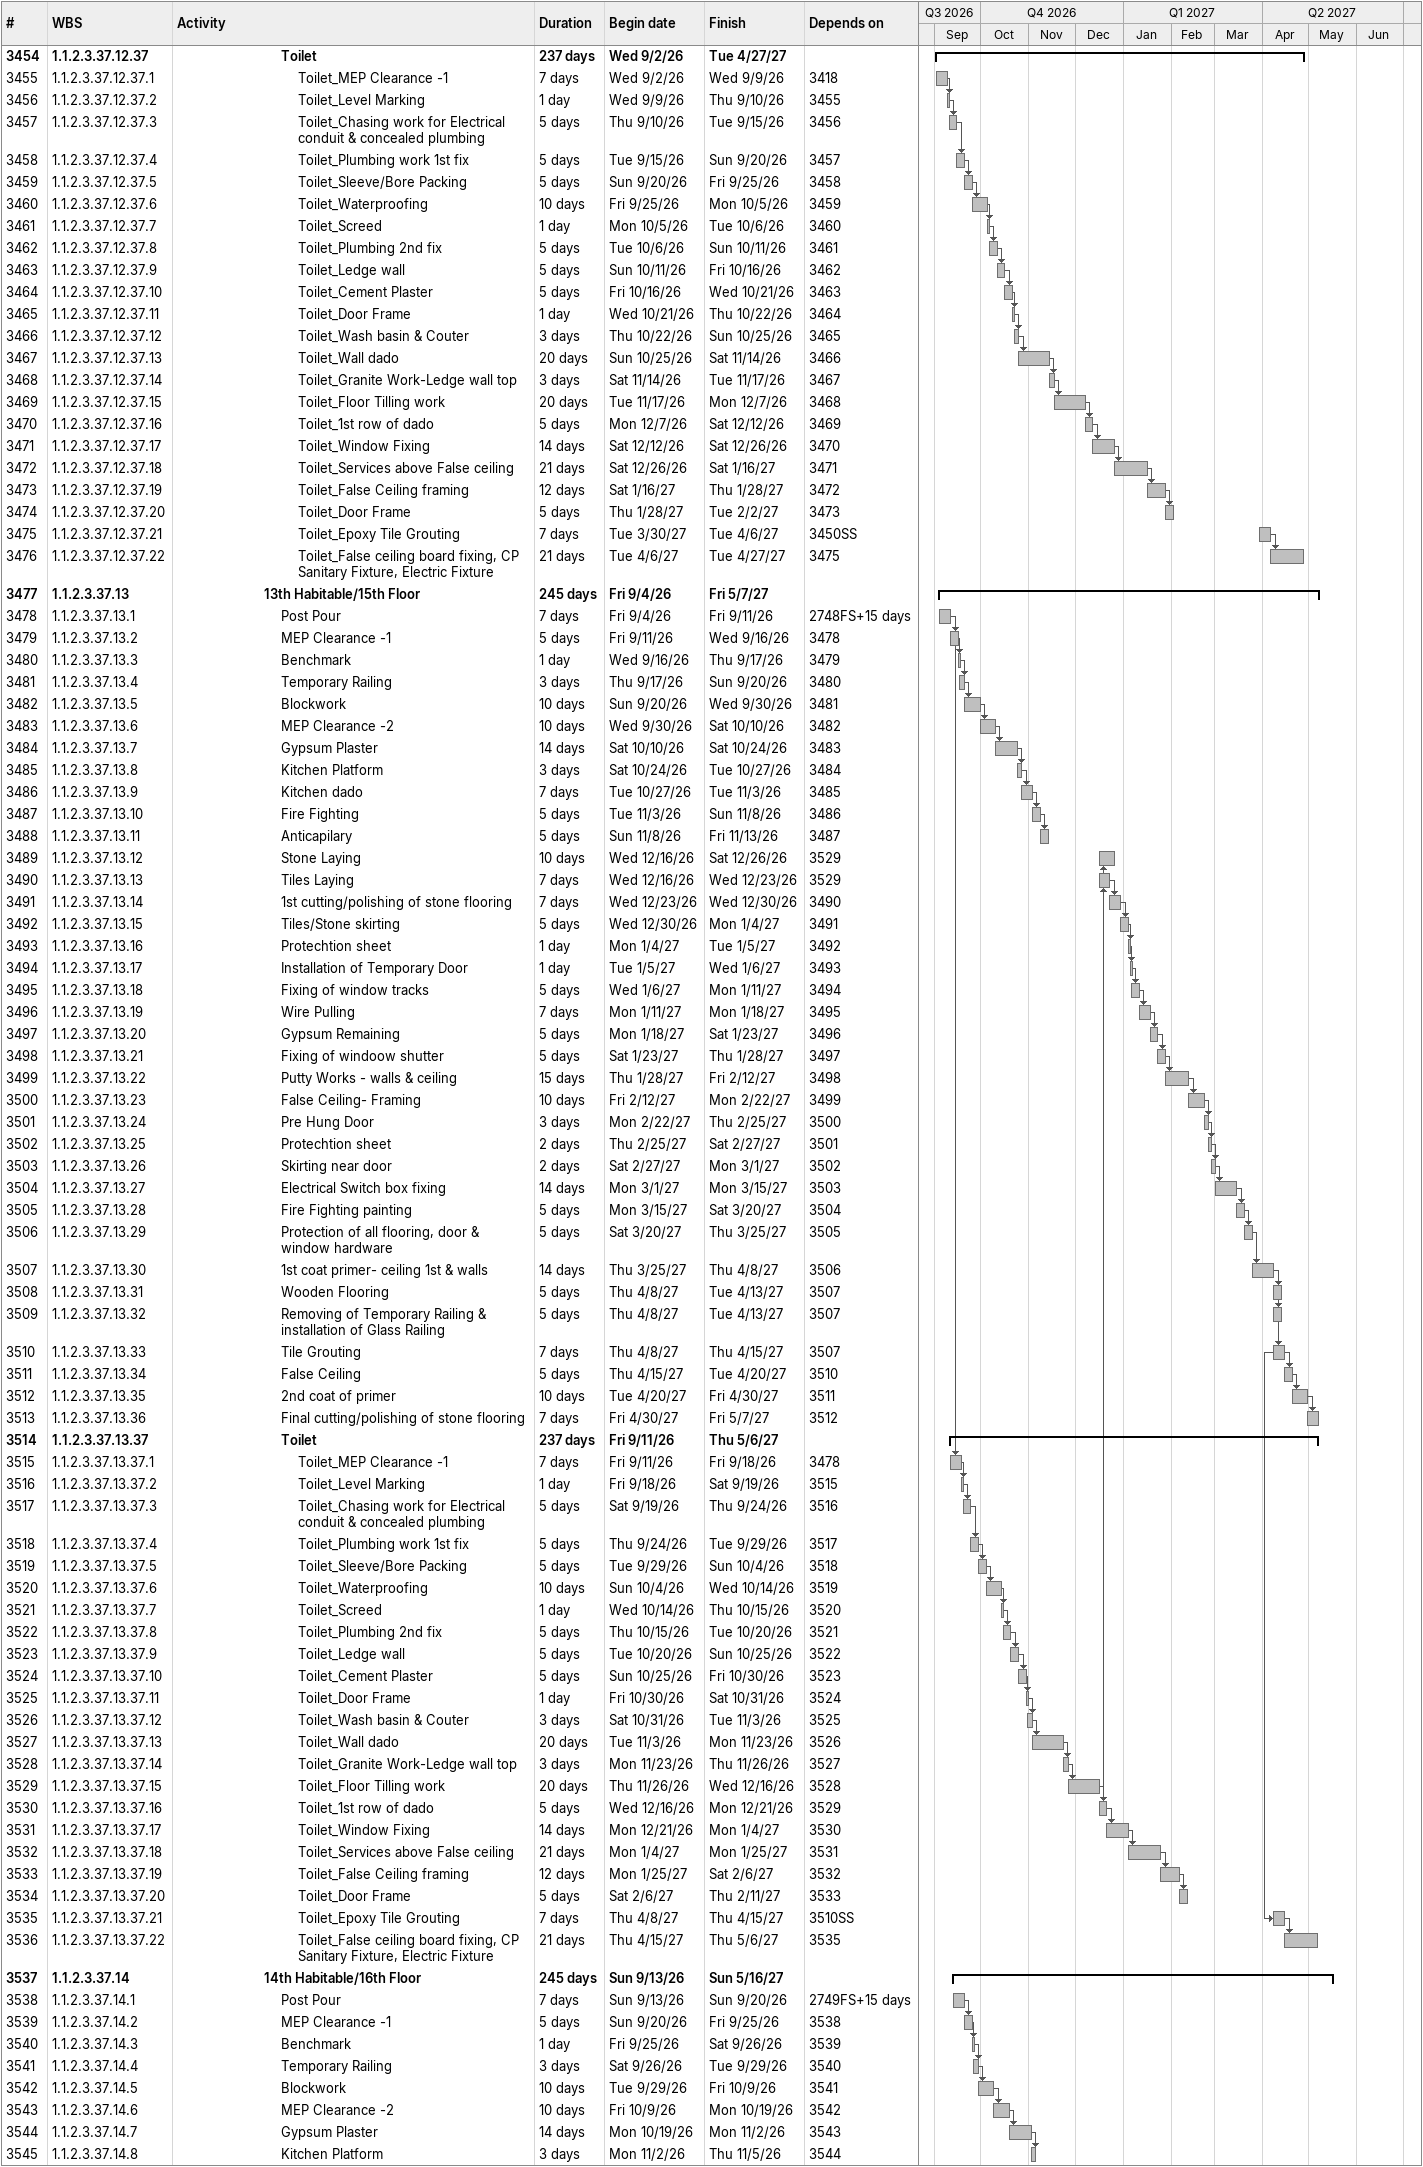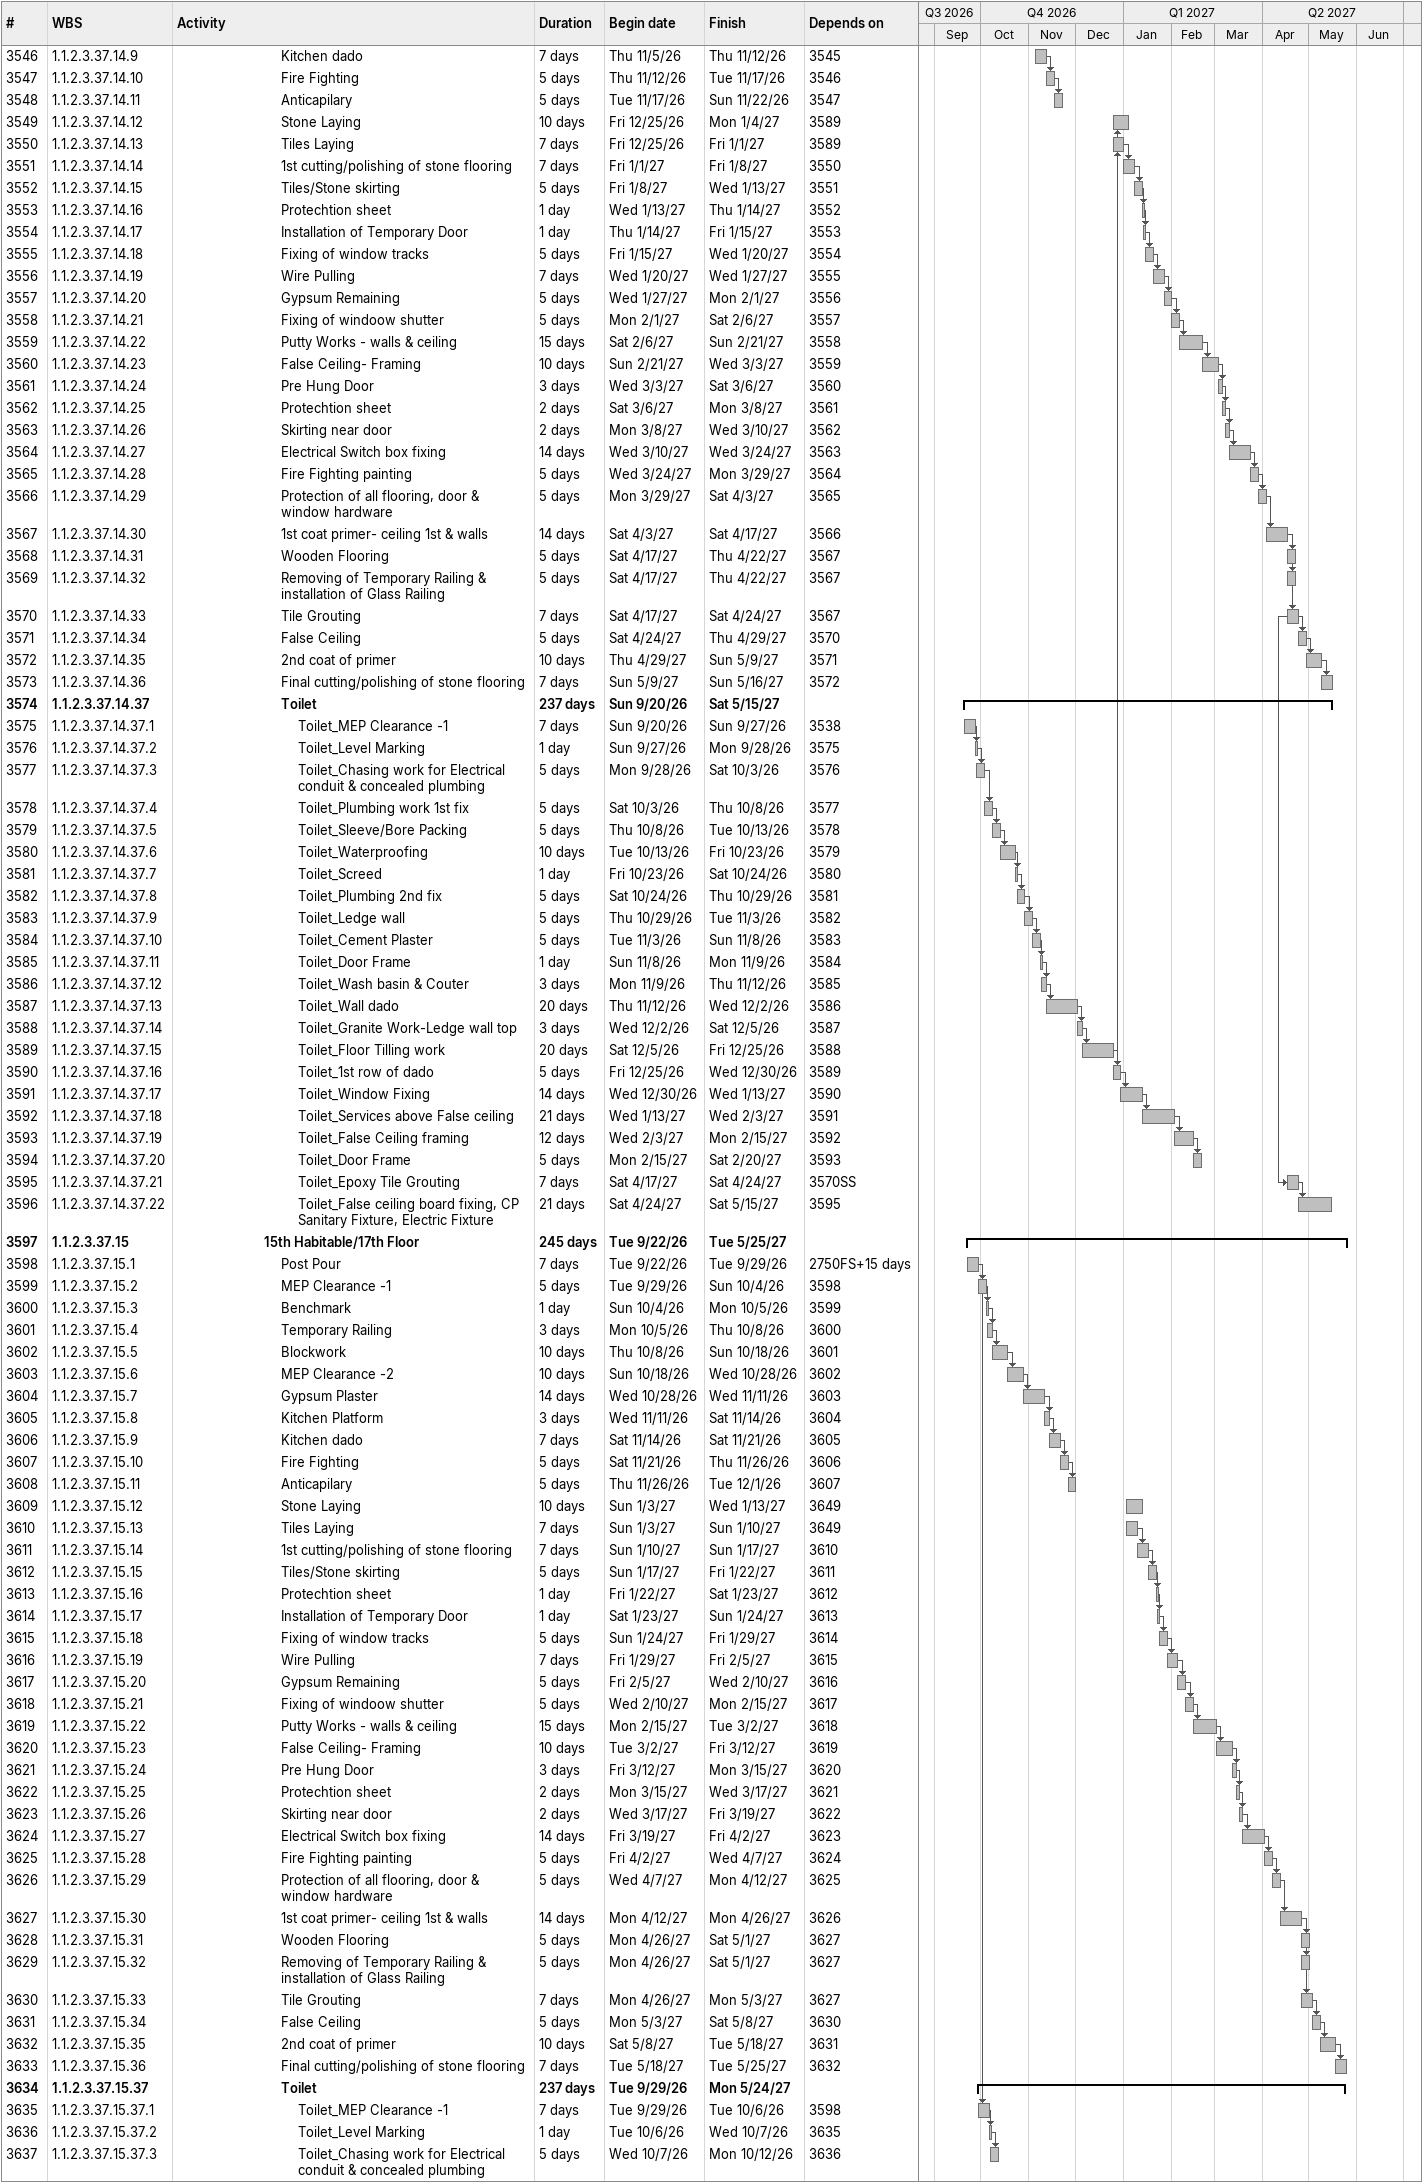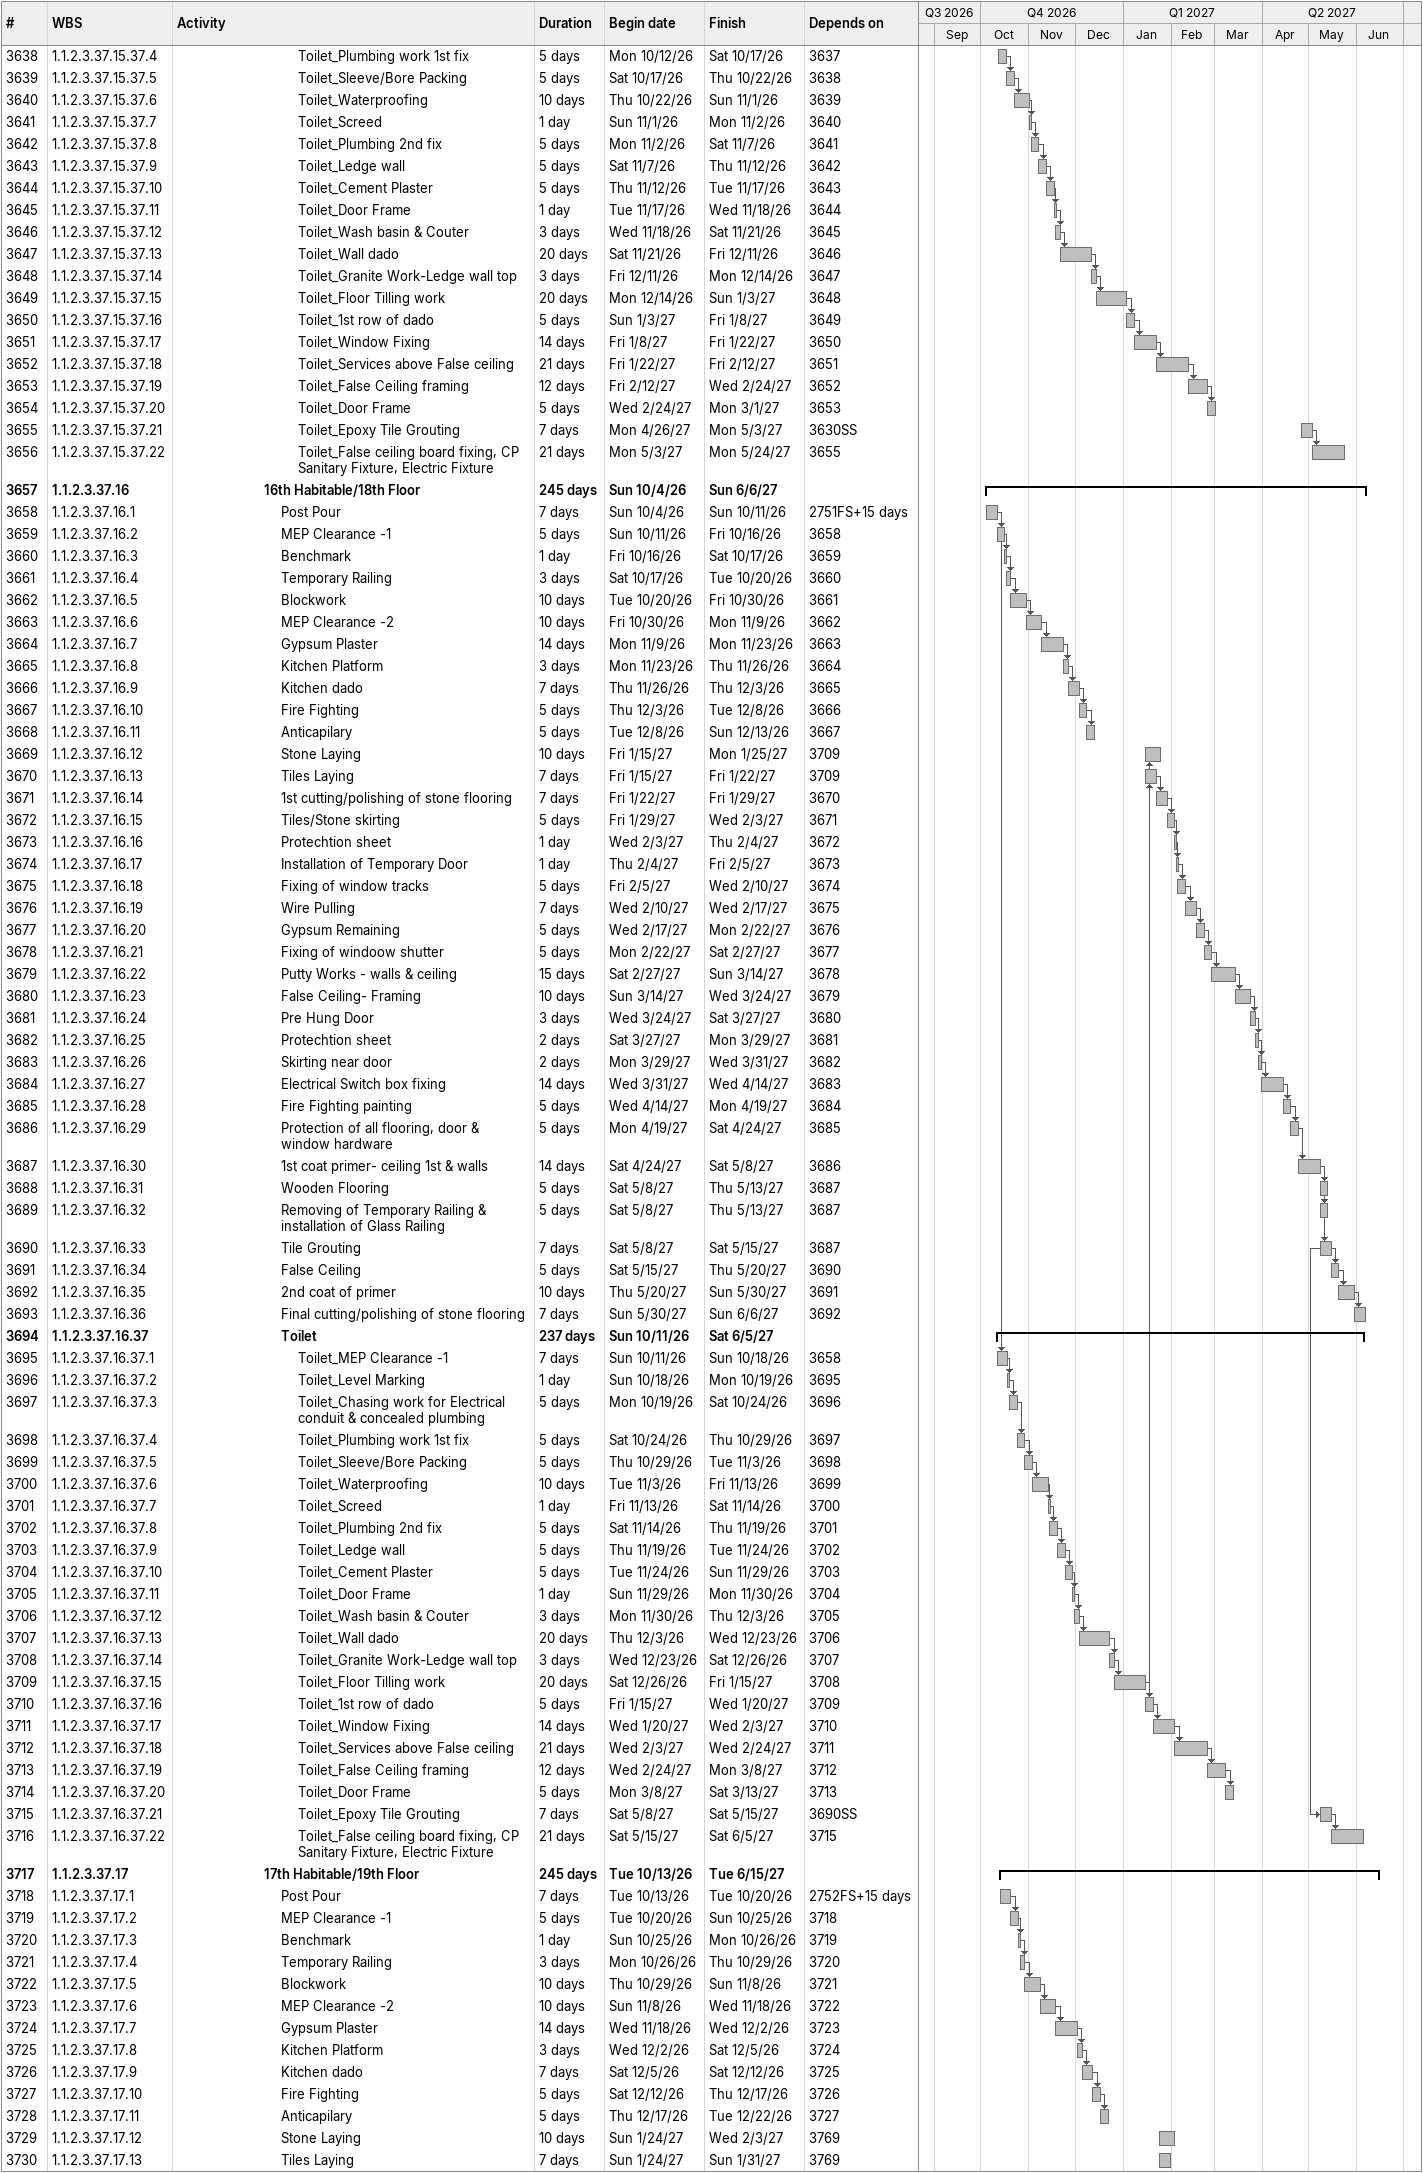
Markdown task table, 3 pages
| ID | WBS | Task | Duration | Start | Finish | Predecessors |
|---|---|---|---|---|---|---|
| 3454 | 1.1.2.3.37.12.37 | **Toilet** | 237d | 2026-09-02 | 2027-04-27 |  |
| 3455 | 1.1.2.3.37.12.37.1 | Toilet_MEP Clearance -1 | 7d | 2026-09-02 | 2026-09-09 | 3418 |
| 3456 | 1.1.2.3.37.12.37.2 | Toilet_Level Marking | 1d | 2026-09-09 | 2026-09-10 | 3455 |
| 3457 | 1.1.2.3.37.12.37.3 | Toilet_Chasing work for Electrical conduit & concealed plumbing | 5d | 2026-09-10 | 2026-09-15 | 3456 |
| 3458 | 1.1.2.3.37.12.37.4 | Toilet_Plumbing work 1st fix | 5d | 2026-09-15 | 2026-09-20 | 3457 |
| 3459 | 1.1.2.3.37.12.37.5 | Toilet_Sleeve/Bore Packing | 5d | 2026-09-20 | 2026-09-25 | 3458 |
| 3460 | 1.1.2.3.37.12.37.6 | Toilet_Waterproofing | 10d | 2026-09-25 | 2026-10-05 | 3459 |
| 3461 | 1.1.2.3.37.12.37.7 | Toilet_Screed | 1d | 2026-10-05 | 2026-10-06 | 3460 |
| 3462 | 1.1.2.3.37.12.37.8 | Toilet_Plumbing 2nd fix | 5d | 2026-10-06 | 2026-10-11 | 3461 |
| 3463 | 1.1.2.3.37.12.37.9 | Toilet_Ledge wall | 5d | 2026-10-11 | 2026-10-16 | 3462 |
| 3464 | 1.1.2.3.37.12.37.10 | Toilet_Cement Plaster | 5d | 2026-10-16 | 2026-10-21 | 3463 |
| 3465 | 1.1.2.3.37.12.37.11 | Toilet_Door Frame | 1d | 2026-10-21 | 2026-10-22 | 3464 |
| 3466 | 1.1.2.3.37.12.37.12 | Toilet_Wash basin & Couter | 3d | 2026-10-22 | 2026-10-25 | 3465 |
| 3467 | 1.1.2.3.37.12.37.13 | Toilet_Wall dado | 20d | 2026-10-25 | 2026-11-14 | 3466 |
| 3468 | 1.1.2.3.37.12.37.14 | Toilet_Granite Work-Ledge wall top | 3d | 2026-11-14 | 2026-11-17 | 3467 |
| 3469 | 1.1.2.3.37.12.37.15 | Toilet_Floor Tilling work | 20d | 2026-11-17 | 2026-12-07 | 3468 |
| 3470 | 1.1.2.3.37.12.37.16 | Toilet_1st row of dado | 5d | 2026-12-07 | 2026-12-12 | 3469 |
| 3471 | 1.1.2.3.37.12.37.17 | Toilet_Window Fixing | 14d | 2026-12-12 | 2026-12-26 | 3470 |
| 3472 | 1.1.2.3.37.12.37.18 | Toilet_Services above False ceiling | 21d | 2026-12-26 | 2027-01-16 | 3471 |
| 3473 | 1.1.2.3.37.12.37.19 | Toilet_False Ceiling framing | 12d | 2027-01-16 | 2027-01-28 | 3472 |
| 3474 | 1.1.2.3.37.12.37.20 | Toilet_Door Frame | 5d | 2027-01-28 | 2027-02-02 | 3473 |
| 3475 | 1.1.2.3.37.12.37.21 | Toilet_Epoxy Tile Grouting | 7d | 2027-03-30 | 2027-04-06 | 3450SS |
| 3476 | 1.1.2.3.37.12.37.22 | Toilet_False ceiling board fixing, CP Sanitary Fixture, Electric Fixture | 21d | 2027-04-06 | 2027-04-27 | 3475 |
| 3477 | 1.1.2.3.37.13 | **13th Habitable/15th Floor** | 245d | 2026-09-04 | 2027-05-07 |  |
| 3478 | 1.1.2.3.37.13.1 | Post Pour | 7d | 2026-09-04 | 2026-09-11 | 2748FS+15d |
| 3479 | 1.1.2.3.37.13.2 | MEP Clearance -1 | 5d | 2026-09-11 | 2026-09-16 | 3478 |
| 3480 | 1.1.2.3.37.13.3 | Benchmark | 1d | 2026-09-16 | 2026-09-17 | 3479 |
| 3481 | 1.1.2.3.37.13.4 | Temporary Railing | 3d | 2026-09-17 | 2026-09-20 | 3480 |
| 3482 | 1.1.2.3.37.13.5 | Blockwork | 10d | 2026-09-20 | 2026-09-30 | 3481 |
| 3483 | 1.1.2.3.37.13.6 | MEP Clearance -2 | 10d | 2026-09-30 | 2026-10-10 | 3482 |
| 3484 | 1.1.2.3.37.13.7 | Gypsum Plaster | 14d | 2026-10-10 | 2026-10-24 | 3483 |
| 3485 | 1.1.2.3.37.13.8 | Kitchen Platform | 3d | 2026-10-24 | 2026-10-27 | 3484 |
| 3486 | 1.1.2.3.37.13.9 | Kitchen dado | 7d | 2026-10-27 | 2026-11-03 | 3485 |
| 3487 | 1.1.2.3.37.13.10 | Fire Fighting | 5d | 2026-11-03 | 2026-11-08 | 3486 |
| 3488 | 1.1.2.3.37.13.11 | Anticapilary | 5d | 2026-11-08 | 2026-11-13 | 3487 |
| 3489 | 1.1.2.3.37.13.12 | Stone Laying | 10d | 2026-12-16 | 2026-12-26 | 3529 |
| 3490 | 1.1.2.3.37.13.13 | Tiles Laying | 7d | 2026-12-16 | 2026-12-23 | 3529 |
| 3491 | 1.1.2.3.37.13.14 | 1st cutting/polishing of stone flooring | 7d | 2026-12-23 | 2026-12-30 | 3490 |
| 3492 | 1.1.2.3.37.13.15 | Tiles/Stone skirting | 5d | 2026-12-30 | 2027-01-04 | 3491 |
| 3493 | 1.1.2.3.37.13.16 | Protechtion sheet | 1d | 2027-01-04 | 2027-01-05 | 3492 |
| 3494 | 1.1.2.3.37.13.17 | Installation of Temporary Door | 1d | 2027-01-05 | 2027-01-06 | 3493 |
| 3495 | 1.1.2.3.37.13.18 | Fixing of window tracks | 5d | 2027-01-06 | 2027-01-11 | 3494 |
| 3496 | 1.1.2.3.37.13.19 | Wire Pulling | 7d | 2027-01-11 | 2027-01-18 | 3495 |
| 3497 | 1.1.2.3.37.13.20 | Gypsum Remaining | 5d | 2027-01-18 | 2027-01-23 | 3496 |
| 3498 | 1.1.2.3.37.13.21 | Fixing of windoow shutter | 5d | 2027-01-23 | 2027-01-28 | 3497 |
| 3499 | 1.1.2.3.37.13.22 | Putty Works - walls & ceiling | 15d | 2027-01-28 | 2027-02-12 | 3498 |
| 3500 | 1.1.2.3.37.13.23 | False Ceiling- Framing | 10d | 2027-02-12 | 2027-02-22 | 3499 |
| 3501 | 1.1.2.3.37.13.24 | Pre Hung Door | 3d | 2027-02-22 | 2027-02-25 | 3500 |
| 3502 | 1.1.2.3.37.13.25 | Protechtion sheet | 2d | 2027-02-25 | 2027-02-27 | 3501 |
| 3503 | 1.1.2.3.37.13.26 | Skirting near door | 2d | 2027-02-27 | 2027-03-01 | 3502 |
| 3504 | 1.1.2.3.37.13.27 | Electrical Switch box fixing | 14d | 2027-03-01 | 2027-03-15 | 3503 |
| 3505 | 1.1.2.3.37.13.28 | Fire Fighting painting | 5d | 2027-03-15 | 2027-03-20 | 3504 |
| 3506 | 1.1.2.3.37.13.29 | Protection of all flooring, door & window hardware | 5d | 2027-03-20 | 2027-03-25 | 3505 |
| 3507 | 1.1.2.3.37.13.30 | 1st coat primer- ceiling 1st & walls | 14d | 2027-03-25 | 2027-04-08 | 3506 |
| 3508 | 1.1.2.3.37.13.31 | Wooden Flooring | 5d | 2027-04-08 | 2027-04-13 | 3507 |
| 3509 | 1.1.2.3.37.13.32 | Removing of Temporary Railing & installation of Glass Railing | 5d | 2027-04-08 | 2027-04-13 | 3507 |
| 3510 | 1.1.2.3.37.13.33 | Tile Grouting | 7d | 2027-04-08 | 2027-04-15 | 3507 |
| 3511 | 1.1.2.3.37.13.34 | False Ceiling | 5d | 2027-04-15 | 2027-04-20 | 3510 |
| 3512 | 1.1.2.3.37.13.35 | 2nd coat of primer | 10d | 2027-04-20 | 2027-04-30 | 3511 |
| 3513 | 1.1.2.3.37.13.36 | Final cutting/polishing of stone flooring | 7d | 2027-04-30 | 2027-05-07 | 3512 |
| 3514 | 1.1.2.3.37.13.37 | **Toilet** | 237d | 2026-09-11 | 2027-05-06 |  |
| 3515 | 1.1.2.3.37.13.37.1 | Toilet_MEP Clearance -1 | 7d | 2026-09-11 | 2026-09-18 | 3478 |
| 3516 | 1.1.2.3.37.13.37.2 | Toilet_Level Marking | 1d | 2026-09-18 | 2026-09-19 | 3515 |
| 3517 | 1.1.2.3.37.13.37.3 | Toilet_Chasing work for Electrical conduit & concealed plumbing | 5d | 2026-09-19 | 2026-09-24 | 3516 |
| 3518 | 1.1.2.3.37.13.37.4 | Toilet_Plumbing work 1st fix | 5d | 2026-09-24 | 2026-09-29 | 3517 |
| 3519 | 1.1.2.3.37.13.37.5 | Toilet_Sleeve/Bore Packing | 5d | 2026-09-29 | 2026-10-04 | 3518 |
| 3520 | 1.1.2.3.37.13.37.6 | Toilet_Waterproofing | 10d | 2026-10-04 | 2026-10-14 | 3519 |
| 3521 | 1.1.2.3.37.13.37.7 | Toilet_Screed | 1d | 2026-10-14 | 2026-10-15 | 3520 |
| 3522 | 1.1.2.3.37.13.37.8 | Toilet_Plumbing 2nd fix | 5d | 2026-10-15 | 2026-10-20 | 3521 |
| 3523 | 1.1.2.3.37.13.37.9 | Toilet_Ledge wall | 5d | 2026-10-20 | 2026-10-25 | 3522 |
| 3524 | 1.1.2.3.37.13.37.10 | Toilet_Cement Plaster | 5d | 2026-10-25 | 2026-10-30 | 3523 |
| 3525 | 1.1.2.3.37.13.37.11 | Toilet_Door Frame | 1d | 2026-10-30 | 2026-10-31 | 3524 |
| 3526 | 1.1.2.3.37.13.37.12 | Toilet_Wash basin & Couter | 3d | 2026-10-31 | 2026-11-03 | 3525 |
| 3527 | 1.1.2.3.37.13.37.13 | Toilet_Wall dado | 20d | 2026-11-03 | 2026-11-23 | 3526 |
| 3528 | 1.1.2.3.37.13.37.14 | Toilet_Granite Work-Ledge wall top | 3d | 2026-11-23 | 2026-11-26 | 3527 |
| 3529 | 1.1.2.3.37.13.37.15 | Toilet_Floor Tilling work | 20d | 2026-11-26 | 2026-12-16 | 3528 |
| 3530 | 1.1.2.3.37.13.37.16 | Toilet_1st row of dado | 5d | 2026-12-16 | 2026-12-21 | 3529 |
| 3531 | 1.1.2.3.37.13.37.17 | Toilet_Window Fixing | 14d | 2026-12-21 | 2027-01-04 | 3530 |
| 3532 | 1.1.2.3.37.13.37.18 | Toilet_Services above False ceiling | 21d | 2027-01-04 | 2027-01-25 | 3531 |
| 3533 | 1.1.2.3.37.13.37.19 | Toilet_False Ceiling framing | 12d | 2027-01-25 | 2027-02-06 | 3532 |
| 3534 | 1.1.2.3.37.13.37.20 | Toilet_Door Frame | 5d | 2027-02-06 | 2027-02-11 | 3533 |
| 3535 | 1.1.2.3.37.13.37.21 | Toilet_Epoxy Tile Grouting | 7d | 2027-04-08 | 2027-04-15 | 3510SS |
| 3536 | 1.1.2.3.37.13.37.22 | Toilet_False ceiling board fixing, CP Sanitary Fixture, Electric Fixture | 21d | 2027-04-15 | 2027-05-06 | 3535 |
| 3537 | 1.1.2.3.37.14 | **14th Habitable/16th Floor** | 245d | 2026-09-13 | 2027-05-16 |  |
| 3538 | 1.1.2.3.37.14.1 | Post Pour | 7d | 2026-09-13 | 2026-09-20 | 2749FS+15d |
| 3539 | 1.1.2.3.37.14.2 | MEP Clearance -1 | 5d | 2026-09-20 | 2026-09-25 | 3538 |
| 3540 | 1.1.2.3.37.14.3 | Benchmark | 1d | 2026-09-25 | 2026-09-26 | 3539 |
| 3541 | 1.1.2.3.37.14.4 | Temporary Railing | 3d | 2026-09-26 | 2026-09-29 | 3540 |
| 3542 | 1.1.2.3.37.14.5 | Blockwork | 10d | 2026-09-29 | 2026-10-09 | 3541 |
| 3543 | 1.1.2.3.37.14.6 | MEP Clearance -2 | 10d | 2026-10-09 | 2026-10-19 | 3542 |
| 3544 | 1.1.2.3.37.14.7 | Gypsum Plaster | 14d | 2026-10-19 | 2026-11-02 | 3543 |
| 3545 | 1.1.2.3.37.14.8 | Kitchen Platform | 3d | 2026-11-02 | 2026-11-05 | 3544 |
| 3546 | 1.1.2.3.37.14.9 | Kitchen dado | 7d | 2026-11-05 | 2026-11-12 | 3545 |
| 3547 | 1.1.2.3.37.14.10 | Fire Fighting | 5d | 2026-11-12 | 2026-11-17 | 3546 |
| 3548 | 1.1.2.3.37.14.11 | Anticapilary | 5d | 2026-11-17 | 2026-11-22 | 3547 |
| 3549 | 1.1.2.3.37.14.12 | Stone Laying | 10d | 2026-12-25 | 2027-01-04 | 3589 |
| 3550 | 1.1.2.3.37.14.13 | Tiles Laying | 7d | 2026-12-25 | 2027-01-01 | 3589 |
| 3551 | 1.1.2.3.37.14.14 | 1st cutting/polishing of stone flooring | 7d | 2027-01-01 | 2027-01-08 | 3550 |
| 3552 | 1.1.2.3.37.14.15 | Tiles/Stone skirting | 5d | 2027-01-08 | 2027-01-13 | 3551 |
| 3553 | 1.1.2.3.37.14.16 | Protechtion sheet | 1d | 2027-01-13 | 2027-01-14 | 3552 |
| 3554 | 1.1.2.3.37.14.17 | Installation of Temporary Door | 1d | 2027-01-14 | 2027-01-15 | 3553 |
| 3555 | 1.1.2.3.37.14.18 | Fixing of window tracks | 5d | 2027-01-15 | 2027-01-20 | 3554 |
| 3556 | 1.1.2.3.37.14.19 | Wire Pulling | 7d | 2027-01-20 | 2027-01-27 | 3555 |
| 3557 | 1.1.2.3.37.14.20 | Gypsum Remaining | 5d | 2027-01-27 | 2027-02-01 | 3556 |
| 3558 | 1.1.2.3.37.14.21 | Fixing of windoow shutter | 5d | 2027-02-01 | 2027-02-06 | 3557 |
| 3559 | 1.1.2.3.37.14.22 | Putty Works - walls & ceiling | 15d | 2027-02-06 | 2027-02-21 | 3558 |
| 3560 | 1.1.2.3.37.14.23 | False Ceiling- Framing | 10d | 2027-02-21 | 2027-03-03 | 3559 |
| 3561 | 1.1.2.3.37.14.24 | Pre Hung Door | 3d | 2027-03-03 | 2027-03-06 | 3560 |
| 3562 | 1.1.2.3.37.14.25 | Protechtion sheet | 2d | 2027-03-06 | 2027-03-08 | 3561 |
| 3563 | 1.1.2.3.37.14.26 | Skirting near door | 2d | 2027-03-08 | 2027-03-10 | 3562 |
| 3564 | 1.1.2.3.37.14.27 | Electrical Switch box fixing | 14d | 2027-03-10 | 2027-03-24 | 3563 |
| 3565 | 1.1.2.3.37.14.28 | Fire Fighting painting | 5d | 2027-03-24 | 2027-03-29 | 3564 |
| 3566 | 1.1.2.3.37.14.29 | Protection of all flooring, door & window hardware | 5d | 2027-03-29 | 2027-04-03 | 3565 |
| 3567 | 1.1.2.3.37.14.30 | 1st coat primer- ceiling 1st & walls | 14d | 2027-04-03 | 2027-04-17 | 3566 |
| 3568 | 1.1.2.3.37.14.31 | Wooden Flooring | 5d | 2027-04-17 | 2027-04-22 | 3567 |
| 3569 | 1.1.2.3.37.14.32 | Removing of Temporary Railing & installation of Glass Railing | 5d | 2027-04-17 | 2027-04-22 | 3567 |
| 3570 | 1.1.2.3.37.14.33 | Tile Grouting | 7d | 2027-04-17 | 2027-04-24 | 3567 |
| 3571 | 1.1.2.3.37.14.34 | False Ceiling | 5d | 2027-04-24 | 2027-04-29 | 3570 |
| 3572 | 1.1.2.3.37.14.35 | 2nd coat of primer | 10d | 2027-04-29 | 2027-05-09 | 3571 |
| 3573 | 1.1.2.3.37.14.36 | Final cutting/polishing of stone flooring | 7d | 2027-05-09 | 2027-05-16 | 3572 |
| 3574 | 1.1.2.3.37.14.37 | **Toilet** | 237d | 2026-09-20 | 2027-05-15 |  |
| 3575 | 1.1.2.3.37.14.37.1 | Toilet_MEP Clearance -1 | 7d | 2026-09-20 | 2026-09-27 | 3538 |
| 3576 | 1.1.2.3.37.14.37.2 | Toilet_Level Marking | 1d | 2026-09-27 | 2026-09-28 | 3575 |
| 3577 | 1.1.2.3.37.14.37.3 | Toilet_Chasing work for Electrical conduit & concealed plumbing | 5d | 2026-09-28 | 2026-10-03 | 3576 |
| 3578 | 1.1.2.3.37.14.37.4 | Toilet_Plumbing work 1st fix | 5d | 2026-10-03 | 2026-10-08 | 3577 |
| 3579 | 1.1.2.3.37.14.37.5 | Toilet_Sleeve/Bore Packing | 5d | 2026-10-08 | 2026-10-13 | 3578 |
| 3580 | 1.1.2.3.37.14.37.6 | Toilet_Waterproofing | 10d | 2026-10-13 | 2026-10-23 | 3579 |
| 3581 | 1.1.2.3.37.14.37.7 | Toilet_Screed | 1d | 2026-10-23 | 2026-10-24 | 3580 |
| 3582 | 1.1.2.3.37.14.37.8 | Toilet_Plumbing 2nd fix | 5d | 2026-10-24 | 2026-10-29 | 3581 |
| 3583 | 1.1.2.3.37.14.37.9 | Toilet_Ledge wall | 5d | 2026-10-29 | 2026-11-03 | 3582 |
| 3584 | 1.1.2.3.37.14.37.10 | Toilet_Cement Plaster | 5d | 2026-11-03 | 2026-11-08 | 3583 |
| 3585 | 1.1.2.3.37.14.37.11 | Toilet_Door Frame | 1d | 2026-11-08 | 2026-11-09 | 3584 |
| 3586 | 1.1.2.3.37.14.37.12 | Toilet_Wash basin & Couter | 3d | 2026-11-09 | 2026-11-12 | 3585 |
| 3587 | 1.1.2.3.37.14.37.13 | Toilet_Wall dado | 20d | 2026-11-12 | 2026-12-02 | 3586 |
| 3588 | 1.1.2.3.37.14.37.14 | Toilet_Granite Work-Ledge wall top | 3d | 2026-12-02 | 2026-12-05 | 3587 |
| 3589 | 1.1.2.3.37.14.37.15 | Toilet_Floor Tilling work | 20d | 2026-12-05 | 2026-12-25 | 3588 |
| 3590 | 1.1.2.3.37.14.37.16 | Toilet_1st row of dado | 5d | 2026-12-25 | 2026-12-30 | 3589 |
| 3591 | 1.1.2.3.37.14.37.17 | Toilet_Window Fixing | 14d | 2026-12-30 | 2027-01-13 | 3590 |
| 3592 | 1.1.2.3.37.14.37.18 | Toilet_Services above False ceiling | 21d | 2027-01-13 | 2027-02-03 | 3591 |
| 3593 | 1.1.2.3.37.14.37.19 | Toilet_False Ceiling framing | 12d | 2027-02-03 | 2027-02-15 | 3592 |
| 3594 | 1.1.2.3.37.14.37.20 | Toilet_Door Frame | 5d | 2027-02-15 | 2027-02-20 | 3593 |
| 3595 | 1.1.2.3.37.14.37.21 | Toilet_Epoxy Tile Grouting | 7d | 2027-04-17 | 2027-04-24 | 3570SS |
| 3596 | 1.1.2.3.37.14.37.22 | Toilet_False ceiling board fixing, CP Sanitary Fixture, Electric Fixture | 21d | 2027-04-24 | 2027-05-15 | 3595 |
| 3597 | 1.1.2.3.37.15 | **15th Habitable/17th Floor** | 245d | 2026-09-22 | 2027-05-25 |  |
| 3598 | 1.1.2.3.37.15.1 | Post Pour | 7d | 2026-09-22 | 2026-09-29 | 2750FS+15d |
| 3599 | 1.1.2.3.37.15.2 | MEP Clearance -1 | 5d | 2026-09-29 | 2026-10-04 | 3598 |
| 3600 | 1.1.2.3.37.15.3 | Benchmark | 1d | 2026-10-04 | 2026-10-05 | 3599 |
| 3601 | 1.1.2.3.37.15.4 | Temporary Railing | 3d | 2026-10-05 | 2026-10-08 | 3600 |
| 3602 | 1.1.2.3.37.15.5 | Blockwork | 10d | 2026-10-08 | 2026-10-18 | 3601 |
| 3603 | 1.1.2.3.37.15.6 | MEP Clearance -2 | 10d | 2026-10-18 | 2026-10-28 | 3602 |
| 3604 | 1.1.2.3.37.15.7 | Gypsum Plaster | 14d | 2026-10-28 | 2026-11-11 | 3603 |
| 3605 | 1.1.2.3.37.15.8 | Kitchen Platform | 3d | 2026-11-11 | 2026-11-14 | 3604 |
| 3606 | 1.1.2.3.37.15.9 | Kitchen dado | 7d | 2026-11-14 | 2026-11-21 | 3605 |
| 3607 | 1.1.2.3.37.15.10 | Fire Fighting | 5d | 2026-11-21 | 2026-11-26 | 3606 |
| 3608 | 1.1.2.3.37.15.11 | Anticapilary | 5d | 2026-11-26 | 2026-12-01 | 3607 |
| 3609 | 1.1.2.3.37.15.12 | Stone Laying | 10d | 2027-01-03 | 2027-01-13 | 3649 |
| 3610 | 1.1.2.3.37.15.13 | Tiles Laying | 7d | 2027-01-03 | 2027-01-10 | 3649 |
| 3611 | 1.1.2.3.37.15.14 | 1st cutting/polishing of stone flooring | 7d | 2027-01-10 | 2027-01-17 | 3610 |
| 3612 | 1.1.2.3.37.15.15 | Tiles/Stone skirting | 5d | 2027-01-17 | 2027-01-22 | 3611 |
| 3613 | 1.1.2.3.37.15.16 | Protechtion sheet | 1d | 2027-01-22 | 2027-01-23 | 3612 |
| 3614 | 1.1.2.3.37.15.17 | Installation of Temporary Door | 1d | 2027-01-23 | 2027-01-24 | 3613 |
| 3615 | 1.1.2.3.37.15.18 | Fixing of window tracks | 5d | 2027-01-24 | 2027-01-29 | 3614 |
| 3616 | 1.1.2.3.37.15.19 | Wire Pulling | 7d | 2027-01-29 | 2027-02-05 | 3615 |
| 3617 | 1.1.2.3.37.15.20 | Gypsum Remaining | 5d | 2027-02-05 | 2027-02-10 | 3616 |
| 3618 | 1.1.2.3.37.15.21 | Fixing of windoow shutter | 5d | 2027-02-10 | 2027-02-15 | 3617 |
| 3619 | 1.1.2.3.37.15.22 | Putty Works - walls & ceiling | 15d | 2027-02-15 | 2027-03-02 | 3618 |
| 3620 | 1.1.2.3.37.15.23 | False Ceiling- Framing | 10d | 2027-03-02 | 2027-03-12 | 3619 |
| 3621 | 1.1.2.3.37.15.24 | Pre Hung Door | 3d | 2027-03-12 | 2027-03-15 | 3620 |
| 3622 | 1.1.2.3.37.15.25 | Protechtion sheet | 2d | 2027-03-15 | 2027-03-17 | 3621 |
| 3623 | 1.1.2.3.37.15.26 | Skirting near door | 2d | 2027-03-17 | 2027-03-19 | 3622 |
| 3624 | 1.1.2.3.37.15.27 | Electrical Switch box fixing | 14d | 2027-03-19 | 2027-04-02 | 3623 |
| 3625 | 1.1.2.3.37.15.28 | Fire Fighting painting | 5d | 2027-04-02 | 2027-04-07 | 3624 |
| 3626 | 1.1.2.3.37.15.29 | Protection of all flooring, door & window hardware | 5d | 2027-04-07 | 2027-04-12 | 3625 |
| 3627 | 1.1.2.3.37.15.30 | 1st coat primer- ceiling 1st & walls | 14d | 2027-04-12 | 2027-04-26 | 3626 |
| 3628 | 1.1.2.3.37.15.31 | Wooden Flooring | 5d | 2027-04-26 | 2027-05-01 | 3627 |
| 3629 | 1.1.2.3.37.15.32 | Removing of Temporary Railing & installation of Glass Railing | 5d | 2027-04-26 | 2027-05-01 | 3627 |
| 3630 | 1.1.2.3.37.15.33 | Tile Grouting | 7d | 2027-04-26 | 2027-05-03 | 3627 |
| 3631 | 1.1.2.3.37.15.34 | False Ceiling | 5d | 2027-05-03 | 2027-05-08 | 3630 |
| 3632 | 1.1.2.3.37.15.35 | 2nd coat of primer | 10d | 2027-05-08 | 2027-05-18 | 3631 |
| 3633 | 1.1.2.3.37.15.36 | Final cutting/polishing of stone flooring | 7d | 2027-05-18 | 2027-05-25 | 3632 |
| 3634 | 1.1.2.3.37.15.37 | **Toilet** | 237d | 2026-09-29 | 2027-05-24 |  |
| 3635 | 1.1.2.3.37.15.37.1 | Toilet_MEP Clearance -1 | 7d | 2026-09-29 | 2026-10-06 | 3598 |
| 3636 | 1.1.2.3.37.15.37.2 | Toilet_Level Marking | 1d | 2026-10-06 | 2026-10-07 | 3635 |
| 3637 | 1.1.2.3.37.15.37.3 | Toilet_Chasing work for Electrical conduit & concealed plumbing | 5d | 2026-10-07 | 2026-10-12 | 3636 |
| 3638 | 1.1.2.3.37.15.37.4 | Toilet_Plumbing work 1st fix | 5d | 2026-10-12 | 2026-10-17 | 3637 |
| 3639 | 1.1.2.3.37.15.37.5 | Toilet_Sleeve/Bore Packing | 5d | 2026-10-17 | 2026-10-22 | 3638 |
| 3640 | 1.1.2.3.37.15.37.6 | Toilet_Waterproofing | 10d | 2026-10-22 | 2026-11-01 | 3639 |
| 3641 | 1.1.2.3.37.15.37.7 | Toilet_Screed | 1d | 2026-11-01 | 2026-11-02 | 3640 |
| 3642 | 1.1.2.3.37.15.37.8 | Toilet_Plumbing 2nd fix | 5d | 2026-11-02 | 2026-11-07 | 3641 |
| 3643 | 1.1.2.3.37.15.37.9 | Toilet_Ledge wall | 5d | 2026-11-07 | 2026-11-12 | 3642 |
| 3644 | 1.1.2.3.37.15.37.10 | Toilet_Cement Plaster | 5d | 2026-11-12 | 2026-11-17 | 3643 |
| 3645 | 1.1.2.3.37.15.37.11 | Toilet_Door Frame | 1d | 2026-11-17 | 2026-11-18 | 3644 |
| 3646 | 1.1.2.3.37.15.37.12 | Toilet_Wash basin & Couter | 3d | 2026-11-18 | 2026-11-21 | 3645 |
| 3647 | 1.1.2.3.37.15.37.13 | Toilet_Wall dado | 20d | 2026-11-21 | 2026-12-11 | 3646 |
| 3648 | 1.1.2.3.37.15.37.14 | Toilet_Granite Work-Ledge wall top | 3d | 2026-12-11 | 2026-12-14 | 3647 |
| 3649 | 1.1.2.3.37.15.37.15 | Toilet_Floor Tilling work | 20d | 2026-12-14 | 2027-01-03 | 3648 |
| 3650 | 1.1.2.3.37.15.37.16 | Toilet_1st row of dado | 5d | 2027-01-03 | 2027-01-08 | 3649 |
| 3651 | 1.1.2.3.37.15.37.17 | Toilet_Window Fixing | 14d | 2027-01-08 | 2027-01-22 | 3650 |
| 3652 | 1.1.2.3.37.15.37.18 | Toilet_Services above False ceiling | 21d | 2027-01-22 | 2027-02-12 | 3651 |
| 3653 | 1.1.2.3.37.15.37.19 | Toilet_False Ceiling framing | 12d | 2027-02-12 | 2027-02-24 | 3652 |
| 3654 | 1.1.2.3.37.15.37.20 | Toilet_Door Frame | 5d | 2027-02-24 | 2027-03-01 | 3653 |
| 3655 | 1.1.2.3.37.15.37.21 | Toilet_Epoxy Tile Grouting | 7d | 2027-04-26 | 2027-05-03 | 3630SS |
| 3656 | 1.1.2.3.37.15.37.22 | Toilet_False ceiling board fixing, CP Sanitary Fixture, Electric Fixture | 21d | 2027-05-03 | 2027-05-24 | 3655 |
| 3657 | 1.1.2.3.37.16 | **16th Habitable/18th Floor** | 245d | 2026-10-04 | 2027-06-06 |  |
| 3658 | 1.1.2.3.37.16.1 | Post Pour | 7d | 2026-10-04 | 2026-10-11 | 2751FS+15d |
| 3659 | 1.1.2.3.37.16.2 | MEP Clearance -1 | 5d | 2026-10-11 | 2026-10-16 | 3658 |
| 3660 | 1.1.2.3.37.16.3 | Benchmark | 1d | 2026-10-16 | 2026-10-17 | 3659 |
| 3661 | 1.1.2.3.37.16.4 | Temporary Railing | 3d | 2026-10-17 | 2026-10-20 | 3660 |
| 3662 | 1.1.2.3.37.16.5 | Blockwork | 10d | 2026-10-20 | 2026-10-30 | 3661 |
| 3663 | 1.1.2.3.37.16.6 | MEP Clearance -2 | 10d | 2026-10-30 | 2026-11-09 | 3662 |
| 3664 | 1.1.2.3.37.16.7 | Gypsum Plaster | 14d | 2026-11-09 | 2026-11-23 | 3663 |
| 3665 | 1.1.2.3.37.16.8 | Kitchen Platform | 3d | 2026-11-23 | 2026-11-26 | 3664 |
| 3666 | 1.1.2.3.37.16.9 | Kitchen dado | 7d | 2026-11-26 | 2026-12-03 | 3665 |
| 3667 | 1.1.2.3.37.16.10 | Fire Fighting | 5d | 2026-12-03 | 2026-12-08 | 3666 |
| 3668 | 1.1.2.3.37.16.11 | Anticapilary | 5d | 2026-12-08 | 2026-12-13 | 3667 |
| 3669 | 1.1.2.3.37.16.12 | Stone Laying | 10d | 2027-01-15 | 2027-01-25 | 3709 |
| 3670 | 1.1.2.3.37.16.13 | Tiles Laying | 7d | 2027-01-15 | 2027-01-22 | 3709 |
| 3671 | 1.1.2.3.37.16.14 | 1st cutting/polishing of stone flooring | 7d | 2027-01-22 | 2027-01-29 | 3670 |
| 3672 | 1.1.2.3.37.16.15 | Tiles/Stone skirting | 5d | 2027-01-29 | 2027-02-03 | 3671 |
| 3673 | 1.1.2.3.37.16.16 | Protechtion sheet | 1d | 2027-02-03 | 2027-02-04 | 3672 |
| 3674 | 1.1.2.3.37.16.17 | Installation of Temporary Door | 1d | 2027-02-04 | 2027-02-05 | 3673 |
| 3675 | 1.1.2.3.37.16.18 | Fixing of window tracks | 5d | 2027-02-05 | 2027-02-10 | 3674 |
| 3676 | 1.1.2.3.37.16.19 | Wire Pulling | 7d | 2027-02-10 | 2027-02-17 | 3675 |
| 3677 | 1.1.2.3.37.16.20 | Gypsum Remaining | 5d | 2027-02-17 | 2027-02-22 | 3676 |
| 3678 | 1.1.2.3.37.16.21 | Fixing of windoow shutter | 5d | 2027-02-22 | 2027-02-27 | 3677 |
| 3679 | 1.1.2.3.37.16.22 | Putty Works - walls & ceiling | 15d | 2027-02-27 | 2027-03-14 | 3678 |
| 3680 | 1.1.2.3.37.16.23 | False Ceiling- Framing | 10d | 2027-03-14 | 2027-03-24 | 3679 |
| 3681 | 1.1.2.3.37.16.24 | Pre Hung Door | 3d | 2027-03-24 | 2027-03-27 | 3680 |
| 3682 | 1.1.2.3.37.16.25 | Protechtion sheet | 2d | 2027-03-27 | 2027-03-29 | 3681 |
| 3683 | 1.1.2.3.37.16.26 | Skirting near door | 2d | 2027-03-29 | 2027-03-31 | 3682 |
| 3684 | 1.1.2.3.37.16.27 | Electrical Switch box fixing | 14d | 2027-03-31 | 2027-04-14 | 3683 |
| 3685 | 1.1.2.3.37.16.28 | Fire Fighting painting | 5d | 2027-04-14 | 2027-04-19 | 3684 |
| 3686 | 1.1.2.3.37.16.29 | Protection of all flooring, door & window hardware | 5d | 2027-04-19 | 2027-04-24 | 3685 |
| 3687 | 1.1.2.3.37.16.30 | 1st coat primer- ceiling 1st & walls | 14d | 2027-04-24 | 2027-05-08 | 3686 |
| 3688 | 1.1.2.3.37.16.31 | Wooden Flooring | 5d | 2027-05-08 | 2027-05-13 | 3687 |
| 3689 | 1.1.2.3.37.16.32 | Removing of Temporary Railing & installation of Glass Railing | 5d | 2027-05-08 | 2027-05-13 | 3687 |
| 3690 | 1.1.2.3.37.16.33 | Tile Grouting | 7d | 2027-05-08 | 2027-05-15 | 3687 |
| 3691 | 1.1.2.3.37.16.34 | False Ceiling | 5d | 2027-05-15 | 2027-05-20 | 3690 |
| 3692 | 1.1.2.3.37.16.35 | 2nd coat of primer | 10d | 2027-05-20 | 2027-05-30 | 3691 |
| 3693 | 1.1.2.3.37.16.36 | Final cutting/polishing of stone flooring | 7d | 2027-05-30 | 2027-06-06 | 3692 |
| 3694 | 1.1.2.3.37.16.37 | **Toilet** | 237d | 2026-10-11 | 2027-06-05 |  |
| 3695 | 1.1.2.3.37.16.37.1 | Toilet_MEP Clearance -1 | 7d | 2026-10-11 | 2026-10-18 | 3658 |
| 3696 | 1.1.2.3.37.16.37.2 | Toilet_Level Marking | 1d | 2026-10-18 | 2026-10-19 | 3695 |
| 3697 | 1.1.2.3.37.16.37.3 | Toilet_Chasing work for Electrical conduit & concealed plumbing | 5d | 2026-10-19 | 2026-10-24 | 3696 |
| 3698 | 1.1.2.3.37.16.37.4 | Toilet_Plumbing work 1st fix | 5d | 2026-10-24 | 2026-10-29 | 3697 |
| 3699 | 1.1.2.3.37.16.37.5 | Toilet_Sleeve/Bore Packing | 5d | 2026-10-29 | 2026-11-03 | 3698 |
| 3700 | 1.1.2.3.37.16.37.6 | Toilet_Waterproofing | 10d | 2026-11-03 | 2026-11-13 | 3699 |
| 3701 | 1.1.2.3.37.16.37.7 | Toilet_Screed | 1d | 2026-11-13 | 2026-11-14 | 3700 |
| 3702 | 1.1.2.3.37.16.37.8 | Toilet_Plumbing 2nd fix | 5d | 2026-11-14 | 2026-11-19 | 3701 |
| 3703 | 1.1.2.3.37.16.37.9 | Toilet_Ledge wall | 5d | 2026-11-19 | 2026-11-24 | 3702 |
| 3704 | 1.1.2.3.37.16.37.10 | Toilet_Cement Plaster | 5d | 2026-11-24 | 2026-11-29 | 3703 |
| 3705 | 1.1.2.3.37.16.37.11 | Toilet_Door Frame | 1d | 2026-11-29 | 2026-11-30 | 3704 |
| 3706 | 1.1.2.3.37.16.37.12 | Toilet_Wash basin & Couter | 3d | 2026-11-30 | 2026-12-03 | 3705 |
| 3707 | 1.1.2.3.37.16.37.13 | Toilet_Wall dado | 20d | 2026-12-03 | 2026-12-23 | 3706 |
| 3708 | 1.1.2.3.37.16.37.14 | Toilet_Granite Work-Ledge wall top | 3d | 2026-12-23 | 2026-12-26 | 3707 |
| 3709 | 1.1.2.3.37.16.37.15 | Toilet_Floor Tilling work | 20d | 2026-12-26 | 2027-01-15 | 3708 |
| 3710 | 1.1.2.3.37.16.37.16 | Toilet_1st row of dado | 5d | 2027-01-15 | 2027-01-20 | 3709 |
| 3711 | 1.1.2.3.37.16.37.17 | Toilet_Window Fixing | 14d | 2027-01-20 | 2027-02-03 | 3710 |
| 3712 | 1.1.2.3.37.16.37.18 | Toilet_Services above False ceiling | 21d | 2027-02-03 | 2027-02-24 | 3711 |
| 3713 | 1.1.2.3.37.16.37.19 | Toilet_False Ceiling framing | 12d | 2027-02-24 | 2027-03-08 | 3712 |
| 3714 | 1.1.2.3.37.16.37.20 | Toilet_Door Frame | 5d | 2027-03-08 | 2027-03-13 | 3713 |
| 3715 | 1.1.2.3.37.16.37.21 | Toilet_Epoxy Tile Grouting | 7d | 2027-05-08 | 2027-05-15 | 3690SS |
| 3716 | 1.1.2.3.37.16.37.22 | Toilet_False ceiling board fixing, CP Sanitary Fixture, Electric Fixture | 21d | 2027-05-15 | 2027-06-05 | 3715 |
| 3717 | 1.1.2.3.37.17 | **17th Habitable/19th Floor** | 245d | 2026-10-13 | 2027-06-15 |  |
| 3718 | 1.1.2.3.37.17.1 | Post Pour | 7d | 2026-10-13 | 2026-10-20 | 2752FS+15d |
| 3719 | 1.1.2.3.37.17.2 | MEP Clearance -1 | 5d | 2026-10-20 | 2026-10-25 | 3718 |
| 3720 | 1.1.2.3.37.17.3 | Benchmark | 1d | 2026-10-25 | 2026-10-26 | 3719 |
| 3721 | 1.1.2.3.37.17.4 | Temporary Railing | 3d | 2026-10-26 | 2026-10-29 | 3720 |
| 3722 | 1.1.2.3.37.17.5 | Blockwork | 10d | 2026-10-29 | 2026-11-08 | 3721 |
| 3723 | 1.1.2.3.37.17.6 | MEP Clearance -2 | 10d | 2026-11-08 | 2026-11-18 | 3722 |
| 3724 | 1.1.2.3.37.17.7 | Gypsum Plaster | 14d | 2026-11-18 | 2026-12-02 | 3723 |
| 3725 | 1.1.2.3.37.17.8 | Kitchen Platform | 3d | 2026-12-02 | 2026-12-05 | 3724 |
| 3726 | 1.1.2.3.37.17.9 | Kitchen dado | 7d | 2026-12-05 | 2026-12-12 | 3725 |
| 3727 | 1.1.2.3.37.17.10 | Fire Fighting | 5d | 2026-12-12 | 2026-12-17 | 3726 |
| 3728 | 1.1.2.3.37.17.11 | Anticapilary | 5d | 2026-12-17 | 2026-12-22 | 3727 |
| 3729 | 1.1.2.3.37.17.12 | Stone Laying | 10d | 2027-01-24 | 2027-02-03 | 3769 |
| 3730 | 1.1.2.3.37.17.13 | Tiles Laying | 7d | 2027-01-24 | 2027-01-31 | 3769 |
